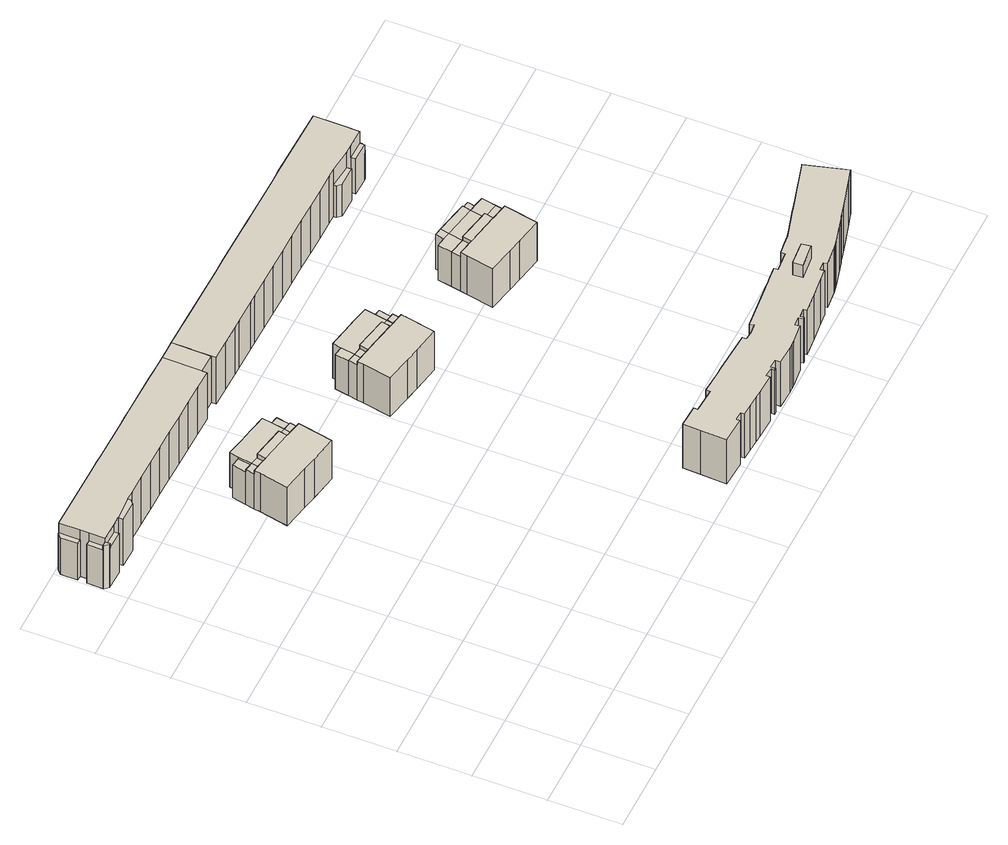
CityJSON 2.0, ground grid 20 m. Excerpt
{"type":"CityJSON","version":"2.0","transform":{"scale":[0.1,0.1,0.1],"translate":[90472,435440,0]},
"CityObjects":{
"building1":{"type":"Building","attributes":{"TerrainHeight":1.25,"bron_tex":"UltraCAM-X 10cm juni 2008","voll_tex":"complete","bron_geo":"Lidar 15-30 punten - nov. 2008","status":"1"},"geometry":[{"type":"MultiSurface","lod":"2","boundaries":[[[0,1,2,3,4,5,6,7,8,9,10,11]],[[9,8,12,13]],[[14,15,16,17,18,19]],[[20,21,22,23]],[[24,25,26,27]],[[28,29,30,31]],[[32,33,34,35,36,37]],[[23,22,38,39,40,41,42,43,44,45]],[[46,47,48,39]],[[49,46,39,38]],[[50,51,52,53,54,55,56,57,58,59,60,61,62,63,64,65,66,67,68,69,70]],[[18,17,60,59]],[[17,16,61,60]],[[16,15,62,61]],[[15,14,63,62]],[[0,11,70,69]],[[11,10,71,70]],[[10,72,25,24]],[[72,9,21,20]],[[8,73,46,49]],[[73,7,47,46]],[[7,6,14,19]],[[6,5,64,63]],[[5,4,65,64]],[[4,3,66,65]],[[3,2,67,66]],[[2,1,68,67]],[[1,0,69,68]],[[9,13,22,21]],[[13,12,38,22]],[[12,8,49,38]],[[24,27,74,71]],[[27,26,29,28]],[[26,25,20,23]],[[28,31,50,74]],[[31,30,51,50]],[[37,36,57,56]],[[36,35,58,57]],[[35,34,59,58]],[[34,33,75,18]],[[23,45,30,29]],[[45,44,52,51]],[[44,43,53,52]],[[43,42,54,53]],[[42,41,55,54]],[[41,40,56,55]],[[40,39,32,37]],[[39,48,33,32]],[[48,47,19,75]]]}]},
"building2":{"type":"Building","attributes":{"TerrainHeight":2.45,"bron_tex":"UltraCAM-X 10cm juni 2008","voll_tex":"complete","bron_geo":"Lidar 15-30 punten - nov. 2008","status":"1"},"geometry":[{"type":"MultiSurface","lod":"2","boundaries":[[[76,77,78,79]],[[80,81,82,83]],[[84,85,86,87,88]],[[89,90,91,92,93,94,95,96,97,98,99,100,101,102,103,104,105,106,107,108,109,110,111,112,113,114,115]],[[116,117,118,119]],[[120,121,122,123,124]],[[125,126,127,128,129]],[[130,131,132,133]],[[134,135,136,137,138]],[[102,139,140,141,103]],[[142,143,144,145,146,147,148,149,150,151,152,153,154,155,156,157,158,159,160,161,162,163,164,165,166,167,168,169,170,171,172,173,174,175,176]],[[177,178,179,180,181]],[[182,183,184,92,91]],[[185,186,187,188,189,190,191,192,193,194,195,196,197,198,199,200,201,202,203,204,205,206,207,208,209,210,211,212,213,214,215,216,217,218,219,220,221,222,223,224,225,226,227,228,229,230,231,232,233,234,235,236,237,238,239,240,241,242,243,244,245,246,247,248,249,250,251,252,253,254,255,256,257,258,259,260,261]],[[76,79,234,262]],[[79,78,235,234]],[[83,82,189,188]],[[82,81,263,189]],[[81,80,124,123]],[[84,88,238,237]],[[88,87,239,238]],[[87,86,264,239]],[[85,84,237,236]],[[89,115,78,77]],[[115,114,236,235]],[[114,113,86,85]],[[113,112,240,264]],[[112,111,241,240]],[[111,110,242,241]],[[110,109,243,242]],[[109,108,244,243]],[[108,107,245,244]],[[107,106,246,245]],[[106,105,247,246]],[[105,104,248,247]],[[104,103,265,248]],[[102,101,215,214]],[[101,100,216,215]],[[100,99,217,216]],[[99,98,218,217]],[[98,97,219,218]],[[97,96,220,219]],[[96,95,221,220]],[[95,94,222,221]],[[94,93,223,222]],[[93,92,224,223]],[[91,90,229,228]],[[90,89,119,118]],[[118,117,230,229]],[[117,116,231,230]],[[123,122,190,263]],[[122,121,191,190]],[[121,120,266,191]],[[125,129,198,197]],[[128,127,195,194]],[[127,126,196,195]],[[126,125,197,196]],[[130,133,193,192]],[[132,131,120,124]],[[131,130,192,266]],[[138,137,261,267]],[[137,136,185,261]],[[136,135,186,185]],[[135,134,187,186]],[[103,141,268,265]],[[141,140,269,268]],[[139,102,214,213]],[[142,176,213,212]],[[176,175,140,139]],[[175,174,249,269]],[[174,173,250,249]],[[173,172,251,250]],[[172,171,252,251]],[[171,170,253,252]],[[170,169,254,253]],[[169,168,255,254]],[[168,167,256,255]],[[167,166,257,256]],[[166,165,258,257]],[[165,164,259,258]],[[164,163,260,259]],[[163,162,267,260]],[[162,161,134,138]],[[161,160,188,187]],[[160,159,80,83]],[[159,158,133,132]],[[158,157,194,193]],[[157,156,129,128]],[[156,155,199,198]],[[155,154,200,199]],[[154,153,201,200]],[[153,152,202,201]],[[152,151,203,202]],[[151,150,204,203]],[[150,149,205,204]],[[149,148,206,205]],[[148,147,207,206]],[[147,146,208,207]],[[146,145,209,208]],[[145,144,210,209]],[[144,143,211,210]],[[143,142,212,211]],[[177,181,262,233]],[[181,180,77,76]],[[180,179,116,119]],[[179,178,232,231]],[[178,177,233,232]],[[182,91,228,227]],[[92,184,225,224]],[[184,183,226,225]],[[183,182,227,226]]]}]},
"building3":{"type":"Building","attributes":{"TerrainHeight":1.28,"bron_tex":"UltraCAM-X 10cm juni 2008","voll_tex":"complete","bron_geo":"Lidar 15-30 punten - nov. 2008","status":"1"},"geometry":[{"type":"MultiSurface","lod":"2","boundaries":[[[270,271,272,273]],[[274,275,276,277]],[[278,279,280,281,282,283]],[[284,270,273,285]],[[286,287,288,289]],[[290,291,292,293]],[[291,294,289,288,295,296,297,298,299,292]],[[300,301,302,303]],[[304,305,306,307,308,309,310,311,312,313,314,315]],[[316,317,318,319,320,321]],[[322,323,324,325,326,327,328,329,330,331,332,333,334,335,336,337,338,339,340,341,342]],[[300,303,272,271]],[[303,302,289,294]],[[302,301,286,289]],[[301,300,313,312]],[[304,315,342,341]],[[315,314,343,342]],[[314,344,270,284]],[[344,313,271,270]],[[312,345,287,286]],[[345,311,275,274]],[[311,310,316,321]],[[310,309,336,335]],[[309,308,337,336]],[[308,307,338,337]],[[307,306,339,338]],[[306,305,340,339]],[[305,304,341,340]],[[320,319,332,331]],[[319,318,333,332]],[[318,317,334,333]],[[317,316,335,334]],[[273,272,294,291]],[[274,277,288,287]],[[277,276,279,278]],[[276,275,321,346]],[[283,282,329,328]],[[282,281,330,329]],[[281,280,331,330]],[[280,279,346,320]],[[284,285,347,343]],[[285,273,291,290]],[[290,293,322,347]],[[293,292,323,322]],[[292,299,324,323]],[[299,298,325,324]],[[298,297,326,325]],[[297,296,327,326]],[[296,295,328,327]],[[295,288,278,283]]]}]},
"building4":{"type":"Building","attributes":{"TerrainHeight":3.38,"bron_tex":"UltraCAM-X 10cm juni 2008","voll_tex":"complete","bron_geo":"Lidar 15-30 punten - nov. 2008","status":"1"},"geometry":[{"type":"MultiSurface","lod":"2","boundaries":[[[348,349,350,351]],[[352,353,354,355,356,357,358,359,360,361,362,363,364,361,360,365,366,367,368,369,370,371,372,373,374,375,376,377,378,379,380,381,382,383,384,385,386,387,388,389,390,391,392,393,394,395,396,397,398,399,400,401,402,403,404,405,406,407,408,409,410,411,412,413,414,415,416,417,418,419,420,421,422,423,424,425,426,427,428,429,430]],[[431,432,433,434,435,436,437,438,439,440,441,442,443,444,445,446,447,448,449,450,451,452,453,454,455,456,457,458,459,460,461,462,463,464,465,466,467,468,469,470,471,472,473,474,475,476,477,478,479,480,481,482,483,484,485,486,487,488,489,490,491,492,493,494,495,496,497,498,499,500,501,502]],[[348,351,361,364]],[[351,350,362,361]],[[350,349,363,362]],[[349,348,364,363]],[[388,387,475,474]],[[387,386,476,475]],[[386,385,477,476]],[[385,384,478,477]],[[384,383,479,478]],[[383,382,480,479]],[[382,381,481,480]],[[381,380,482,481]],[[380,379,503,482]],[[379,378,483,503]],[[378,377,484,483]],[[377,376,485,484]],[[376,375,486,485]],[[375,374,487,486]],[[374,373,488,487]],[[373,372,489,488]],[[372,371,504,489]],[[371,370,490,504]],[[370,369,491,490]],[[369,368,492,491]],[[368,367,493,492]],[[367,366,494,493]],[[366,365,495,494]],[[365,360,496,495]],[[360,359,497,496]],[[359,358,498,497]],[[358,357,499,498]],[[357,356,500,499]],[[356,355,501,500]],[[355,354,502,501]],[[354,353,431,502]],[[353,352,505,506]],[[352,430,433,432]],[[430,429,434,433]],[[429,428,435,434]],[[428,427,436,435]],[[427,426,437,436]],[[426,425,438,437]],[[425,424,439,438]],[[424,423,440,439]],[[423,422,441,440]],[[422,421,442,441]],[[421,420,443,442]],[[420,419,444,443]],[[419,418,445,444]],[[418,417,446,445]],[[417,416,447,446]],[[416,415,448,447]],[[415,414,449,448]],[[414,413,450,449]],[[413,412,451,450]],[[412,411,452,451]],[[411,410,453,452]],[[410,409,454,453]],[[409,408,455,454]],[[408,407,456,455]],[[407,406,457,456]],[[406,405,458,457]],[[405,404,459,458]],[[404,403,460,459]],[[403,402,461,460]],[[402,401,462,461]],[[401,400,463,462]],[[400,399,464,463]],[[399,398,465,464]],[[398,397,466,465]],[[397,396,467,466]],[[396,395,468,467]],[[395,394,507,468]],[[394,393,469,507]],[[393,392,470,469]],[[392,391,471,470]],[[391,390,472,471]],[[390,389,473,472]],[[389,388,474,473]]]}]},
"building5":{"type":"Building","attributes":{"TerrainHeight":1.28,"bron_tex":"UltraCAM-X 10cm juni 2008","voll_tex":"complete","bron_geo":"Lidar 15-30 punten - nov. 2008","status":"1"},"geometry":[{"type":"MultiSurface","lod":"2","boundaries":[[[508,509,510,511]],[[512,513,514,515]],[[516,517,518,519]],[[520,521,516,519,522]],[[523,524,525,517]],[[517,525,526,527,528,529,518]],[[519,518,530,531,532,533]],[[522,519,533,534]],[[535,536,537,538,539,540]],[[541,542,543,544,545,546,547,548,549,550,551,552]],[[553,554,555,556]],[[557,558,559,560,561,562,563,564,565,566,567,568,569,570,571,572,573,574,575,576,577]],[[539,538,567,566]],[[538,537,568,567]],[[537,536,569,568]],[[536,535,570,569]],[[541,552,577,576]],[[552,551,578,577]],[[551,550,514,513]],[[549,548,524,523]],[[548,547,535,540]],[[547,546,571,570]],[[546,545,572,571]],[[545,544,573,572]],[[544,543,574,573]],[[543,542,575,574]],[[542,541,576,575]],[[553,556,515,514]],[[556,555,517,516]],[[555,554,523,517]],[[554,553,550,549]],[[511,510,562,579]],[[510,509,563,562]],[[513,512,580,578]],[[512,515,516,521]],[[521,520,557,580]],[[520,522,558,557]],[[525,524,540,581]],[[518,529,509,508]],[[529,528,564,563]],[[528,527,565,564]],[[527,526,566,565]],[[526,525,581,539]],[[533,532,560,582]],[[532,531,561,560]],[[531,530,579,561]],[[530,518,508,511]],[[522,534,559,558]],[[534,533,582,559]]]}]}
},
"vertices":[
[376,944,138],[449,930,138],[489,922,138],[561,908,138],[576,984,138],[578,993,138],[578,995,138],[580,1004,138],[533,1014,138],[442,1031,138],[395,1040,138],[392,1022,138],[538,1038,138],[447,1056,138],[578,995,40],[589,993,40],[610,1017,40],[596,1030,40],[585,1032,40],[580,1004,40],[420,1036,124],[442,1031,124],[447,1056,124],[425,1060,124],[395,1040,125],[420,1036,125],[425,1060,125],[400,1065,125],[400,1065,117],[425,1060,117],[432,1099,117],[408,1104,117],[561,1034,119],[585,1029,119],[585,1032,119],[586,1034,119],[592,1068,119],[568,1073,119],[538,1038,124],[561,1034,124],[568,1073,124],[572,1097,124],[524,1107,124],[485,1114,124],[437,1124,124],[432,1099,124],[556,1009,124],[580,1004,124],[585,1029,124],[533,1014,124],[408,1104,0],[432,1099,0],[437,1124,0],[485,1114,0],[524,1107,0],[572,1097,0],[568,1073,0],[592,1068,0],[586,1034,0],[585,1032,0],[596,1030,0],[610,1017,0],[589,993,0],[578,995,0],[578,993,0],[576,984,0],[561,908,0],[489,922,0],[449,930,0],[376,944,0],[392,1022,0],[395,1040,0],[420,1036,138],[556,1009,138],[400,1065,0],[585,1029,40],
[5,1271,138],[19,1271,138],[20,1314,138],[6,1314,138],[1498,1247,110],[1512,1247,110],[1513,1290,110],[1499,1290,110],[6,1338,131],[20,1338,131],[21,1395,131],[18,1395,131],[7,1384,131],[19,1271,166],[71,1270,166],[95,1270,166],[161,1273,166],[185,1272,166],[239,1272,166],[293,1271,166],[347,1270,166],[402,1269,166],[458,1268,166],[512,1267,166],[566,1266,166],[620,1265,166],[620,1278,166],[622,1385,166],[590,1386,166],[568,1386,166],[545,1387,166],[428,1389,166],[405,1389,166],[381,1389,166],[264,1391,166],[241,1392,166],[219,1392,166],[21,1395,166],[20,1338,166],[20,1314,166],[19,1257,139],[71,1256,139],[71,1270,139],[19,1271,139],[1498,1233,101],[1501,1233,101],[1512,1244,101],[1512,1247,101],[1498,1247,101],[1356,1247,113],[1367,1235,113],[1422,1235,113],[1422,1248,113],[1356,1254,113],[1446,1234,125],[1498,1233,125],[1498,1247,125],[1446,1248,125],[1499,1314,129],[1513,1314,129],[1514,1360,129],[1503,1371,129],[1500,1371,129],[674,1278,166],[676,1385,166],[652,1385,166],[674,1265,167],[729,1264,167],[784,1263,167],[808,1262,167],[874,1261,167],[898,1261,167],[952,1260,167],[1006,1259,167],[1060,1258,167],[1115,1258,167],[1170,1257,167],[1224,1256,167],[1278,1255,167],[1332,1254,167],[1356,1254,167],[1422,1248,167],[1446,1248,167],[1498,1247,167],[1499,1290,167],[1499,1314,167],[1500,1371,167],[1302,1375,167],[1280,1375,167],[1258,1375,167],[1140,1377,167],[1117,1377,167],[1094,1378,167],[976,1380,167],[954,1380,167],[932,1380,167],[754,1383,167],[731,1384,167],[707,1384,167],[676,1385,167],[674,1278,167],[5,1268,154],[16,1257,154],[19,1257,154],[19,1271,154],[5,1271,154],[95,1256,166],[150,1255,166],[161,1266,166],[1514,1360,0],[1513,1314,0],[1499,1314,0],[1499,1290,0],[1513,1290,0],[1512,1244,0],[1501,1233,0],[1446,1234,0],[1446,1248,0],[1422,1248,0],[1422,1235,0],[1367,1235,0],[1356,1247,0],[1356,1254,0],[1332,1254,0],[1278,1255,0],[1224,1256,0],[1170,1257,0],[1115,1258,0],[1060,1258,0],[1006,1259,0],[952,1260,0],[898,1261,0],[874,1261,0],[808,1262,0],[784,1263,0],[729,1264,0],[674,1265,0],[674,1278,0],[620,1278,0],[620,1265,0],[566,1266,0],[512,1267,0],[458,1268,0],[402,1269,0],[347,1270,0],[293,1271,0],[239,1272,0],[185,1272,0],[161,1273,0],[161,1266,0],[150,1255,0],[95,1256,0],[95,1270,0],[71,1270,0],[71,1256,0],[19,1257,0],[16,1257,0],[5,1268,0],[6,1314,0],[20,1314,0],[20,1338,0],[6,1338,0],[7,1384,0],[18,1395,0],[219,1392,0],[241,1392,0],[264,1391,0],[381,1389,0],[405,1389,0],[428,1389,0],[545,1387,0],[568,1386,0],[590,1386,0],[707,1384,0],[731,1384,0],[754,1383,0],[932,1380,0],[954,1380,0],[976,1380,0],[1094,1378,0],[1117,1377,0],[1140,1377,0],[1258,1375,0],[1280,1375,0],[1302,1375,0],[1503,1371,0],[5,1271,0],[1512,1247,0],[21,1395,0],[622,1385,0],[1498,1233,0],[1500,1371,0],[652,1385,0],[676,1385,0],
[850,952,125],[872,948,125],[877,973,125],[855,977,125],[985,926,125],[1010,921,125],[1014,946,125],[990,950,125],[990,950,113],[1014,946,113],[1015,949,113],[1015,951,113],[1022,985,113],[997,990,113],[825,957,125],[830,982,125],[963,930,124],[985,926,124],[990,950,124],[968,955,124],[830,982,124],[855,977,124],[862,1016,124],[837,1020,124],[877,973,124],[997,990,124],[1002,1014,124],[954,1024,124],[915,1031,124],[867,1040,124],[872,948,139],[963,930,139],[968,955,139],[877,973,139],[807,861,138],[879,847,138],[919,839,138],[991,825,138],[1006,900,138],[1008,910,138],[1008,912,138],[1010,921,138],[963,930,138],[872,948,138],[825,957,138],[822,938,138],[1008,912,45],[1019,910,45],[1040,934,45],[1026,947,45],[1015,949,45],[1010,921,45],[837,1020,0],[862,1016,0],[867,1040,0],[915,1031,0],[954,1024,0],[1002,1014,0],[997,990,0],[1022,985,0],[1015,951,0],[1015,949,0],[1026,947,0],[1040,934,0],[1019,910,0],[1008,912,0],[1008,910,0],[1006,900,0],[991,825,0],[919,839,0],[879,847,0],[807,861,0],[822,938,0],[825,957,0],[850,952,138],[985,926,138],[1014,946,45],[830,982,0],
[1497,97,202],[1499,70,202],[1565,77,202],[1562,103,202],[1871,107,158],[1839,223,158],[1835,222,158],[1723,191,158],[1694,183,158],[1689,182,158],[1629,165,158],[1607,159,158],[1584,157,158],[1562,103,158],[1565,77,158],[1499,70,158],[1497,97,158],[1552,153,158],[1553,141,158],[1499,136,158],[1498,147,158],[1466,144,158],[1444,141,158],[1439,141,158],[1423,139,158],[1305,127,158],[1307,115,158],[1282,112,158],[1258,114,158],[1259,125,158],[1141,132,158],[1128,132,158],[1118,133,158],[1097,134,158],[1064,136,158],[1063,124,158],[997,128,158],[998,139,158],[939,142,158],[937,94,158],[933,23,158],[1005,19,158],[1005,29,158],[1029,28,158],[1029,17,158],[1059,16,158],[1091,14,158],[1111,13,158],[1167,10,158],[1167,21,158],[1191,19,158],[1191,9,158],[1197,9,158],[1197,22,158],[1221,21,158],[1221,7,158],[1274,4,158],[1285,5,158],[1296,5,158],[1350,11,158],[1348,25,158],[1372,27,158],[1374,13,158],[1380,14,158],[1379,25,158],[1402,27,158],[1404,17,158],[1457,22,158],[1511,28,158],[1541,31,158],[1540,42,158],[1563,45,158],[1565,34,158],[1618,40,158],[1629,42,158],[1640,44,158],[1692,58,158],[1715,64,158],[1721,66,158],[1726,67,158],[1755,75,158],[1837,98,158],[1866,106,158],[1839,223,0],[1871,107,0],[1866,106,0],[1837,98,0],[1755,75,0],[1726,67,0],[1721,66,0],[1715,64,0],[1692,58,0],[1640,44,0],[1629,42,0],[1618,40,0],[1565,34,0],[1563,45,0],[1540,42,0],[1541,31,0],[1511,28,0],[1457,22,0],[1404,17,0],[1402,27,0],[1379,25,0],[1380,14,0],[1374,13,0],[1372,27,0],[1348,25,0],[1350,11,0],[1296,5,0],[1285,5,0],[1274,4,0],[1221,7,0],[1221,21,0],[1197,22,0],[1197,9,0],[1191,9,0],[1191,19,0],[1167,21,0],[1167,10,0],[1111,13,0],[1059,16,0],[1029,17,0],[1029,28,0],[1005,29,0],[1005,19,0],[933,23,0],[937,94,0],[939,142,0],[998,139,0],[997,128,0],[1063,124,0],[1064,136,0],[1097,134,0],[1118,133,0],[1141,132,0],[1259,125,0],[1258,114,0],[1282,112,0],[1307,115,0],[1305,127,0],[1423,139,0],[1444,141,0],[1466,144,0],[1498,147,0],[1499,136,0],[1553,141,0],[1552,153,0],[1584,157,0],[1607,159,0],[1629,165,0],[1689,182,0],[1694,183,0],[1723,191,0],[1835,222,0],[1128,132,0],[1439,141,0],[1871,107,157],[1839,223,157],[1091,14,0],
[1405,911,117],[1427,907,117],[1432,931,117],[1410,935,117],[1260,897,125],[1255,872,125],[1301,863,125],[1306,888,125],[1306,888,124],[1397,870,124],[1405,911,124],[1314,928,124],[1267,937,124],[1260,897,124],[1292,933,124],[1392,845,124],[1439,836,124],[1444,861,124],[1445,866,124],[1445,867,124],[1452,902,124],[1427,907,124],[1410,935,124],[1384,940,124],[1345,948,124],[1319,953,124],[1297,957,124],[1438,828,64],[1449,826,64],[1470,851,64],[1456,864,64],[1445,866,64],[1439,836,64],[1237,778,138],[1309,764,138],[1349,756,138],[1421,742,138],[1436,818,138],[1438,827,138],[1438,828,138],[1439,836,138],[1392,845,138],[1301,863,138],[1255,872,138],[1251,853,138],[1301,863,139],[1392,845,139],[1397,870,139],[1306,888,139],[1267,937,0],[1292,933,0],[1297,957,0],[1345,948,0],[1384,940,0],[1432,931,0],[1427,907,0],[1452,902,0],[1445,867,0],[1445,866,0],[1456,864,0],[1470,851,0],[1449,826,0],[1438,828,0],[1438,827,0],[1436,818,0],[1421,742,0],[1349,756,0],[1309,764,0],[1237,778,0],[1251,853,0],[1255,872,0],[1410,935,0],[1260,897,0],[1444,861,64],[1319,953,0]
]}
